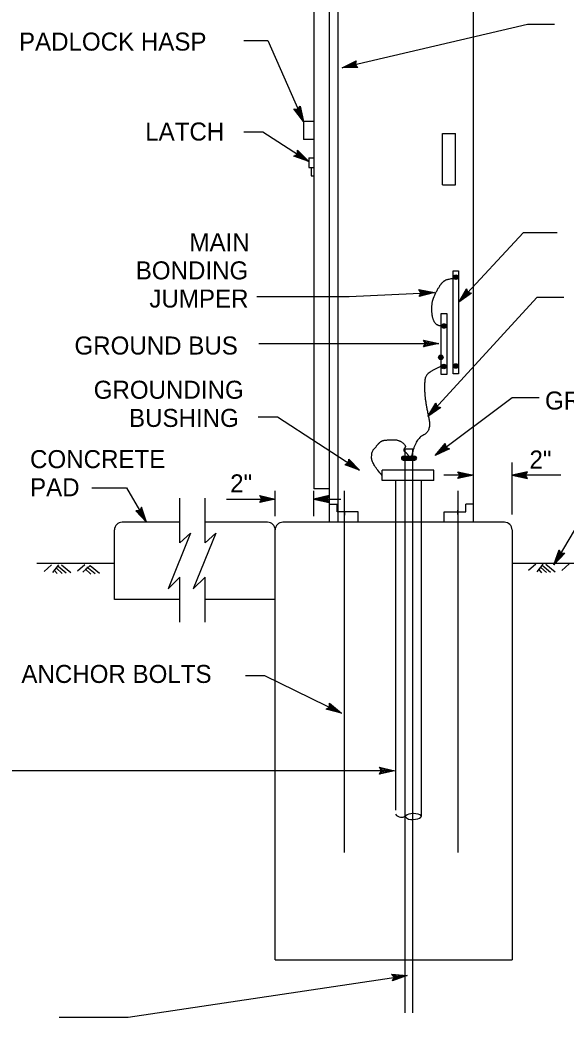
# Model space of a CAD drawing. Extents: x -894 to 866, y -472 to 714.
# Drawn here: x -342.7 to -130.6, y -25.9 to 361.4 of the extents above; entities that cross this region are included whole.
import ezdxf

# ---------------------------------------------------------------- set-up
doc = ezdxf.new("R2010")
doc.units = 0
doc.layers.add('es_CELL-anno', color=7, linetype='Continuous')
doc.layers.add('es_DETAIL', color=7, linetype='Continuous')

msp = doc.modelspace()

# ---------------------------------------------------------------- linework, layer by layer
at = {"layer": 'es_CELL-anno'}
for p, q in [((-217.54, 342.77), (-212.02, 345.49)), ((-216.19, 343.11), (-212.17, 345.09)), ((-214.85, 343.43), (-212.26, 344.71)), ((-212.02, 345.49), (-212.48, 344.01)), ((-212.02, 345.49), (-212.02, 345.49)), ((-211.39, 342.9), (-217.54, 342.77)), ((-217.54, 342.77), (-217.54, 342.77)), ((-211.68, 343.19), (-216.19, 343.1)), ((-212, 343.48), (-214.85, 343.43)), ((-213.51, 343.75), (-212.4, 344.3)), ((-212.25, 343.78), (-213.51, 343.75)), ((-212.48, 344.01), (-211.39, 342.9)), ((-211.39, 342.9), (-211.39, 342.9)), ((-232.54, 321.91), (-236.25, 326.81)), ((-236.25, 326.81), (-236.25, 326.81)), ((-236.25, 326.81), (-234.7, 326.64)), ((-233.12, 323.18), (-235.82, 326.75)), ((-233.69, 324.43), (-235.43, 326.73)), ((-234.26, 325.68), (-235.01, 326.67)), ((-234.7, 326.64), (-233.82, 327.93)), ((-234.52, 326.92), (-234.26, 325.68)), ((-234.28, 327.22), (-233.69, 324.43)), ((-234.05, 327.58), (-233.11, 323.17)), ((-233.82, 327.93), (-233.82, 327.93)), ((-233.82, 327.93), (-232.54, 321.91)), ((-232.54, 321.91), (-232.54, 321.91)), ((-234.85, 309.17), (-234.81, 310.73)), ((-234.82, 310.32), (-231.61, 307.14)), ((-234.81, 310.73), (-234.81, 310.73)), ((-234.81, 310.73), (-230.44, 306.41)), ((-234.81, 309.89), (-232.78, 307.88)), ((-236.23, 308.47), (-234.85, 309.17)), ((-230.44, 306.41), (-236.23, 308.47)), ((-236.23, 308.47), (-236.23, 308.47)), ((-231.62, 307.15), (-235.84, 308.65)), ((-232.78, 307.88), (-235.51, 308.85)), ((-233.95, 308.61), (-235.12, 309.03)), ((-234.85, 309.5), (-233.95, 308.61)), ((-230.44, 306.41), (-230.44, 306.41)), ((-186.85, 255.29), (-187.7, 256.6)), ((-187.7, 256.6), (-187.7, 256.6)), ((-187.7, 256.6), (-181.65, 255.48)), ((-187.47, 256.25), (-183.03, 255.43)), ((-187.22, 255.9), (-184.41, 255.38)), ((-181.65, 255.48), (-187.6, 253.93)), ((-187.6, 253.93), (-186.85, 255.29)), ((-187.6, 253.93), (-187.6, 253.93)), ((-183.04, 255.42), (-187.38, 254.3)), ((-184.41, 255.38), (-187.21, 254.65)), ((-187.03, 255.56), (-185.79, 255.33)), ((-185.79, 255.33), (-186.99, 255.02)), ((-181.65, 255.48), (-181.65, 255.48)), ((-249.93, 235.73), (-180.02, 235.73)), ((-181.43, 192.18), (-177.46, 196.88)), ((-175.84, 194.75), (-181.43, 192.18)), ((-176.23, 194.9), (-180.33, 193.02)), ((-180.32, 193.03), (-177.43, 196.45)), ((-179.23, 193.86), (-177.36, 196.07)), ((-176.63, 195.05), (-179.23, 193.86)), ((-178.13, 194.69), (-177.33, 195.64)), ((-176.99, 195.22), (-178.13, 194.69)), ((-177.46, 196.88), (-177.46, 196.88)), ((-177.46, 196.88), (-177.29, 195.33)), ((-177.29, 195.33), (-175.84, 194.75)), ((-175.84, 194.75), (-175.84, 194.75)), ((-181.43, 192.18), (-181.43, 192.18)), ((-171.74, 184.55), (-172.54, 185.89)), ((-172.54, 185.89), (-172.54, 185.89)), ((-172.54, 185.89), (-166.54, 184.55)), ((-151.54, 169.3), (-151.54, 189.5)), ((-145.54, 185.89), (-151.54, 184.55)), ((-146.34, 184.55), (-145.54, 185.89)), ((-145.54, 185.89), (-145.54, 185.89)), ((-166.54, 184.55), (-178.01, 184.55)), ((-166.54, 184.55), (-172.54, 183.22)), ((-172.54, 183.22), (-171.74, 184.55)), ((-172.54, 183.22), (-172.54, 183.22)), ((-172.32, 185.54), (-167.92, 184.55)), ((-167.93, 184.55), (-172.3, 183.58)), ((-169.3, 184.55), (-172.12, 183.93)), ((-172.09, 185.18), (-169.3, 184.55)), ((-171.91, 184.83), (-170.68, 184.56)), ((-170.68, 184.56), (-171.89, 184.29)), ((-166.54, 184.55), (-166.54, 184.55)), ((-132.61, 184.55), (-151.54, 184.55)), ((-151.54, 184.55), (-151.54, 184.55)), ((-151.54, 184.55), (-145.54, 183.22)), ((-145.75, 185.54), (-150.16, 184.55)), ((-150.15, 184.55), (-145.77, 183.58)), ((-145.99, 185.18), (-148.77, 184.55)), ((-148.77, 184.55), (-145.95, 183.93)), ((-146.16, 184.83), (-147.39, 184.56)), ((-147.39, 184.56), (-146.18, 184.29)), ((-145.54, 183.22), (-146.34, 184.55)), ((-145.54, 183.22), (-145.54, 183.22)), ((-243.54, 168.67), (-243.54, 178.44)), ((-228.54, 168.67), (-228.54, 178.44)), ((-280.57, 158.25), (-280.57, 175.64)), ((-270.79, 158.25), (-270.79, 175.64)), ((-262.46, 175.28), (-243.54, 175.28)), ((-248.74, 175.28), (-249.54, 176.62)), ((-249.54, 176.62), (-249.54, 176.62)), ((-249.54, 176.62), (-243.54, 175.28)), ((-243.54, 175.28), (-249.54, 173.95)), ((-249.54, 173.95), (-248.74, 175.28)), ((-249.32, 176.27), (-244.92, 175.28)), ((-244.93, 175.28), (-249.3, 174.31)), ((-246.3, 175.29), (-249.12, 174.66)), ((-249.09, 175.91), (-246.3, 175.29)), ((-248.91, 175.56), (-247.68, 175.29)), ((-247.68, 175.29), (-248.89, 175.02)), ((-243.54, 175.28), (-243.54, 175.28)), ((-222.54, 176.62), (-228.54, 175.28)), ((-228.54, 175.28), (-228.54, 175.28)), ((-228.54, 175.28), (-222.54, 173.95)), ((-228.54, 175.28), (-218.07, 175.28)), ((-222.75, 176.27), (-227.16, 175.28)), ((-227.15, 175.28), (-222.77, 174.31)), ((-222.99, 175.91), (-225.77, 175.29)), ((-225.77, 175.29), (-222.95, 174.66)), ((-223.16, 175.56), (-224.39, 175.29)), ((-224.39, 175.29), (-223.18, 175.02)), ((-223.34, 175.28), (-222.54, 176.62)), ((-222.54, 173.95), (-223.34, 175.28)), ((-222.54, 176.62), (-222.54, 176.62)), ((-296.15, 170.73), (-297.71, 170.72)), ((-297.71, 170.72), (-297.71, 170.72)), ((-297.71, 170.72), (-293.46, 166.28)), ((-297.29, 170.72), (-294.18, 167.46)), ((-296.86, 170.71), (-294.89, 168.64)), ((-296.48, 170.73), (-295.61, 169.82)), ((-295.42, 172.1), (-296.15, 170.73)), ((-295.61, 169.82), (-296, 171)), ((-294.89, 168.64), (-295.82, 171.38)), ((-294.18, 167.47), (-295.61, 171.71)), ((-293.46, 166.28), (-295.42, 172.1)), ((-295.42, 172.1), (-295.42, 172.1)), ((-249.54, 173.95), (-249.54, 173.95)), ((-222.54, 173.95), (-222.54, 173.95)), ((-293.46, 166.28), (-293.46, 166.28)), ((-135.28, 149.76), (-133.31, 155.59)), ((-134.56, 150.96), (-133.13, 155.2)), ((-133.31, 155.59), (-133.31, 155.59)), ((-133.31, 155.59), (-132.59, 154.22)), ((-131.03, 154.21), (-135.28, 149.76)), ((-131.44, 154.21), (-134.56, 150.94)), ((-133.85, 152.13), (-132.92, 154.87)), ((-131.87, 154.19), (-133.85, 152.13)), ((-133.13, 153.31), (-132.74, 154.48)), ((-132.26, 154.22), (-133.13, 153.31)), ((-132.59, 154.22), (-131.03, 154.21)), ((-131.03, 154.21), (-131.03, 154.21)), ((-135.28, 149.76), (-135.28, 149.76)), ((-280.57, 127.5), (-280.57, 144.99)), ((-270.79, 127.5), (-270.79, 144.99)), ((-223.71, 93.64), (-222.39, 94.45)), ((-217.77, 92.07), (-223.71, 93.64)), ((-223.71, 93.64), (-223.71, 93.64)), ((-219, 92.7), (-223.34, 93.85)), ((-220.22, 93.34), (-223.02, 94.08)), ((-221.45, 93.97), (-222.65, 94.29)), ((-222.39, 94.45), (-222.49, 96.01)), ((-222.49, 96.01), (-222.49, 96.01)), ((-222.49, 96.01), (-217.77, 92.07)), ((-222.46, 95.6), (-218.99, 92.7)), ((-222.42, 94.78), (-221.45, 93.97)), ((-222.41, 95.17), (-220.22, 93.34)), ((-217.77, 92.07), (-217.77, 92.07)), ((-197.18, 69.78), (-381.63, 69.78))]:
    msp.add_line(p, q, dxfattribs=at)
for points in [[(-135.11, 359.57), (-145.56, 359.57), (-217.54, 342.77)], [(-255.72, 353.42), (-246.33, 353.42), (-232.54, 321.91)], [(-255.72, 317.89), (-248.3, 317.89), (-230.43, 306.35)], [(-133.98, 278.67), (-147.27, 278.67), (-172.26, 251.77)], [(-250.62, 253.9), (-214.84, 253.9), (-181.65, 255.48)], [(-131.44, 253.56), (-141.89, 253.56), (-184.19, 207.33)], [(-141, 214.64), (-151.44, 214.64), (-181.43, 192.18)], [(-250.09, 207.23), (-242.67, 207.23), (-210.73, 186.49)], [(-314.79, 179.58), (-301.31, 179.58), (-293.46, 166.28)], [(-120.51, 163.06), (-127.43, 163.06), (-135.28, 149.76)], [(-280.57, 158.25), (-276.36, 162.02), (-285.16, 140.4), (-280.57, 144.99)], [(-270.79, 158.25), (-266.58, 162.02), (-275.38, 140.4), (-270.79, 144.99)], [(-255.11, 106.73), (-247.7, 106.73), (-217.77, 92.07)], [(-327.42, -25.91), (-300.59, -25.91), (-192.31, -9.71)]]:
    msp.add_lwpolyline(points, dxfattribs=at)
for points in [[(-167.27, 255.19), (-172.26, 251.77), (-169.2, 256.98), (-169.09, 256.59), (-171.33, 252.77), (-167.67, 255.28), (-168.07, 255.36), (-170.41, 253.76), (-168.97, 256.2), (-168.86, 255.81), (-169.48, 254.75), (-168.47, 255.45), (-168.78, 255.52), (-169.2, 256.98), (-168.78, 255.52)], [(-185.92, 237.05), (-180.02, 235.73), (-185.92, 234.42), (-185.71, 234.77), (-181.39, 235.73), (-185.72, 236.7), (-185.51, 236.35), (-182.74, 235.73), (-185.5, 235.12), (-185.29, 235.47), (-184.1, 235.73), (-185.3, 236), (-185.14, 235.73), (-185.92, 234.42), (-185.14, 235.73)], [(-179.23, 210.79), (-184.19, 207.33), (-181.17, 212.57), (-181.06, 212.18), (-183.27, 208.34), (-179.63, 210.88), (-180.03, 210.96), (-182.35, 209.33), (-180.94, 211.79), (-180.82, 211.4), (-181.44, 210.33), (-180.43, 211.04), (-180.74, 211.1), (-181.17, 212.57), (-180.74, 211.1)], [(-214.96, 190.82), (-210.73, 186.49), (-216.4, 188.61), (-216.03, 188.79), (-211.88, 187.24), (-214.98, 190.41), (-215, 190), (-213.01, 187.98), (-215.66, 188.97), (-215.3, 189.15), (-214.15, 188.72), (-215.01, 189.6), (-215.02, 189.28), (-216.4, 188.61), (-215.02, 189.28)], [(-203.08, 71.1), (-197.18, 69.78), (-203.08, 68.47), (-202.87, 68.82), (-198.55, 69.78), (-202.88, 70.75), (-202.67, 70.4), (-199.9, 69.78), (-202.66, 69.17), (-202.45, 69.52), (-201.26, 69.78), (-202.46, 70.05), (-202.3, 69.78), (-203.08, 68.47), (-202.3, 69.78)], [(-198.35, -9.28), (-192.31, -9.71), (-197.96, -11.88), (-197.8, -11.5), (-193.66, -9.92), (-198.09, -9.59), (-197.83, -9.91), (-195, -10.11), (-197.65, -11.13), (-197.49, -10.75), (-196.35, -10.31), (-197.57, -10.22), (-197.37, -10.47), (-197.96, -11.88), (-197.37, -10.47)]]:
    msp.add_lwpolyline(points, close=True, dxfattribs=at)
at = {"layer": 'es_DETAIL'}
for p, q in [((-166.54, 166.28), (-166.54, 615.28)), ((-219.02, 166.28), (-219.02, 532.2)), ((-228.54, 468.3), (-228.54, 179.28)), ((-222.48, 179.28), (-222.48, 468.28)), ((-228.54, 321.91), (-232.54, 321.91)), ((-232.54, 321.91), (-232.54, 314.91)), ((-228.54, 314.91), (-232.54, 314.91)), ((-178.5, 317.28), (-173.5, 317.28)), ((-178.5, 297.28), (-178.5, 317.28)), ((-173.5, 297.28), (-173.5, 317.28)), ((-230.43, 307.76), (-228.54, 307.76)), ((-230.43, 307.76), (-230.43, 304.04)), ((-230.43, 304.04), (-228.54, 304.04)), ((-229.57, 304.04), (-229.57, 300.76)), ((-229.57, 300.76), (-228.54, 300.76)), ((-178.5, 297.28), (-173.5, 297.28)), ((-193.02, -24.3), (-193.02, 194.65)), ((-190.02, 194.65), (-193.02, 194.65)), ((-190.02, -24.3), (-190.02, 194.65)), ((-194.47, 191.26), (-188.65, 191.26)), ((-194.45, 191.15), (-188.63, 191.15)), ((-194.44, 191.01), (-188.61, 191.01)), ((-194.43, 190.9), (-188.65, 190.9)), ((-194.41, 191.4), (-188.67, 191.4)), ((-194.34, 191.51), (-188.79, 191.51)), ((-194.33, 190.63), (-188.79, 190.63)), ((-194.31, 190.76), (-188.74, 190.76)), ((-194.27, 191.62), (-188.81, 191.62)), ((-194.13, 191.71), (-188.97, 191.71)), ((-194.01, 191.78), (-189.06, 191.78)), ((-194, 190.51), (-189.08, 190.51)), ((-193.83, 190.39), (-189.33, 190.39)), ((-193.79, 191.89), (-189.33, 191.89)), ((-181.95, 186.45), (-201.95, 186.45)), ((-201.95, 182.45), (-201.95, 186.45)), ((-201.95, 182.45), (-201.95, 186.45)), ((-181.95, 182.45), (-181.95, 186.45)), ((-181.95, 182.45), (-201.95, 182.45)), ((-196.74, 54.48), (-196.74, 182.45)), ((-186.83, 182.45), (-186.83, 52.03)), ((-222.48, 179.28), (-228.54, 179.28)), ((-222.48, 166.28), (-222.48, 179.28)), ((-222.48, 173.28), (-219.48, 173.28)), ((-219.48, 170.28), (-219.48, 173.28)), ((-172.6, 169.29), (-172.6, 170.94)), ((-166.54, 173.28), (-169.54, 173.28)), ((-169.54, 170.28), (-169.54, 173.28)), ((-211.3, 170.28), (-219.48, 170.28)), ((-211.3, 166.28), (-211.3, 170.28)), ((-177.94, 170.28), (-169.54, 170.28)), ((-177.94, 166.28), (-177.94, 170.28)), ((-305.97, 136.28), (-305.97, 163.28)), ((-280.62, 166.28), (-302.97, 166.28)), ((-246.54, 166.28), (-270.84, 166.28)), ((-243.54, -3.72), (-243.54, 163.28)), ((-243.54, 151.28), (-243.54, 163.28)), ((-243.54, 151.28), (-243.54, 163.28)), ((-154.54, 166.28), (-240.54, 166.28)), ((-151.54, 163.28), (-151.54, -3.72)), ((-305.97, 150.28), (-336.12, 150.28)), ((-330.35, 149.72), (-333.21, 147.18)), ((-327.65, 149.7), (-330, 146.71)), ((-329.25, 147.57), (-328.22, 146.3)), ((-328.47, 148.42), (-326.27, 146.42)), ((-327.88, 149.25), (-324.66, 146.6)), ((-326.55, 149.69), (-322.95, 146.72)), ((-317.46, 149.76), (-320.31, 147.22)), ((-315.36, 149.41), (-318.21, 146.87)), ((-317.27, 148.14), (-315.07, 146.14)), ((-316.69, 148.97), (-313.46, 146.32)), ((-315.36, 149.41), (-311.75, 146.44)), ((-120.9, 150.28), (-151.54, 150.28)), ((-142.26, 150.02), (-145.11, 147.48)), ((-139.56, 150), (-141.91, 147.01)), ((-141.16, 147.87), (-140.13, 146.6)), ((-140.38, 148.73), (-138.18, 146.73)), ((-139.79, 149.55), (-136.57, 146.9)), ((-138.46, 149.99), (-134.86, 147.02)), ((-129.36, 150.06), (-132.22, 147.52)), ((-280.62, 136.28), (-305.97, 136.28)), ((-243.54, 136.28), (-270.84, 136.28)), ((-243.54, -3.72), (-151.54, -3.72))]:
    msp.add_line(p, q, dxfattribs=at)
for points in [[(-174.45, 263.93), (-172.32, 263.93), (-172.32, 223.85), (-174.45, 223.85)], [(-179.01, 247.38), (-176.88, 247.38), (-176.88, 223.7), (-179.01, 223.7)]]:
    msp.add_lwpolyline(points, close=True, dxfattribs=at)
for points in [[(-216.71, 178.47), (-216.71, 37.95)], [(-172.6, 178.47), (-172.6, 37.95)], [(-216.48, 169.04), (-216.48, 170.59)]]:
    msp.add_lwpolyline(points, dxfattribs=at)
for centre, radius in [((-173.39, 261.44), 0.879), ((-173.39, 261.44), 0.773), ((-173.39, 261.44), 0.668), ((-173.39, 261.44), 0.562), ((-173.39, 261.44), 0.457), ((-173.39, 261.44), 0.352), ((-173.39, 261.44), 0.246), ((-173.39, 261.44), 0.105), ((-177.93, 242.51), 0.879), ((-177.93, 242.51), 0.773), ((-177.93, 242.51), 0.668), ((-177.93, 242.51), 0.562), ((-177.93, 242.51), 0.457), ((-177.93, 242.51), 0.352), ((-177.93, 242.51), 0.246), ((-177.93, 242.51), 0.105), ((-179.19, 230.31), 0.879), ((-179.19, 230.31), 0.773), ((-179.19, 230.31), 0.668), ((-179.19, 230.31), 0.562), ((-179.19, 230.31), 0.457), ((-179.19, 230.31), 0.352), ((-179.19, 230.31), 0.246), ((-179.19, 230.31), 0.105), ((-178.03, 226.77), 0.879), ((-178.03, 226.77), 0.773), ((-178.03, 226.77), 0.668), ((-178.03, 226.77), 0.562), ((-178.03, 226.77), 0.457), ((-178.03, 226.77), 0.352), ((-178.03, 226.77), 0.246), ((-178.03, 226.77), 0.105), ((-173.38, 226.94), 0.879), ((-173.38, 226.94), 0.773), ((-173.38, 226.94), 0.668), ((-173.38, 226.94), 0.562), ((-173.38, 226.94), 0.457), ((-173.38, 226.94), 0.352), ((-173.38, 226.94), 0.246), ((-173.38, 226.94), 0.105)]:
    msp.add_circle(centre, radius, dxfattribs=at)
for centre, radius, start, end in [((-193.79, 191.14), 0.75, 90, 270), ((-189.33, 191.14), 0.75, 270, 90), ((-302.97, 163.28), 3, 90, 180), ((-246.54, 163.28), 3, 0, 90), ((-240.54, 163.28), 3, 90, 180), ((-240.54, 163.28), 3, 90, 180), ((-240.54, 163.28), 3, 90, 180), ((-154.54, 163.28), 3, 0, 90), ((-194.47, 54.48), 2.8, 215.3134, 307.4226), ((-190.56, 54.1), 3.3, 218.7947, 249.3549)]:
    msp.add_arc(centre, radius, start, end, dxfattribs=at)
msp.add_ellipse((-189.88, 51.97), major_axis=(3.05, 0.08), ratio=0.375886, start_param=4.053931, end_param=9.097115, dxfattribs=at)
for points in [[(-177.63, 242.33), (-180.68, 242.33), (-182.51, 245.47), (-182.78, 249.83), (-182.25, 253.32), (-179.98, 257.6), (-178.33, 259.78), (-176.58, 260.74), (-172.05, 261.44)], [(-178.13, 227.27), (-184.96, 224.45), (-185.67, 219.74), (-185.2, 212.67), (-182.71, 201.55), (-189.26, 198.63), (-190.72, 191.26)], [(-201.95, 184.45), (-206.17, 189.1), (-206.01, 193.9), (-204.68, 195.19), (-203.28, 196.99), (-201.75, 198.15), (-199.12, 198.25), (-195.54, 198.35), (-192.41, 195.86), (-194.07, 194.23), (-192.08, 192.93), (-191.28, 191.03)]]:
    msp.add_open_spline(points, degree=2, dxfattribs=at)

# ---------------------------------------------------------------- texts
at = {"layer": 'es_CELL-anno'}
for s, p in [('PADLOCK HASP', (-343.04, 349.45)), ('LATCH', (-294.01, 314.52)), ('MAIN', (-276.83, 271.53)), ('BONDING', (-297.68, 260.59)), ('JUMPER', (-292.39, 249.65)), ('GROUND BUS', (-321.49, 231.41)), ('GROUNDING', (-314.01, 214.23)), ('GROUND CLAMP', (-138.75, 210.03)), ('BUSHING', (-300.31, 203.29)), ('CONCRETE', (-338.74, 187.29)), ('2"', (-144.77, 187.13)), ('PAD', (-338.74, 176.35)), ('2"', (-261.01, 177.86)), ('ANCHOR BOLTS', (-342.1, 103.86))]:
    msp.add_text(s, height=7, dxfattribs=at).set_placement(p)

doc.saveas('drawing.dxf')
